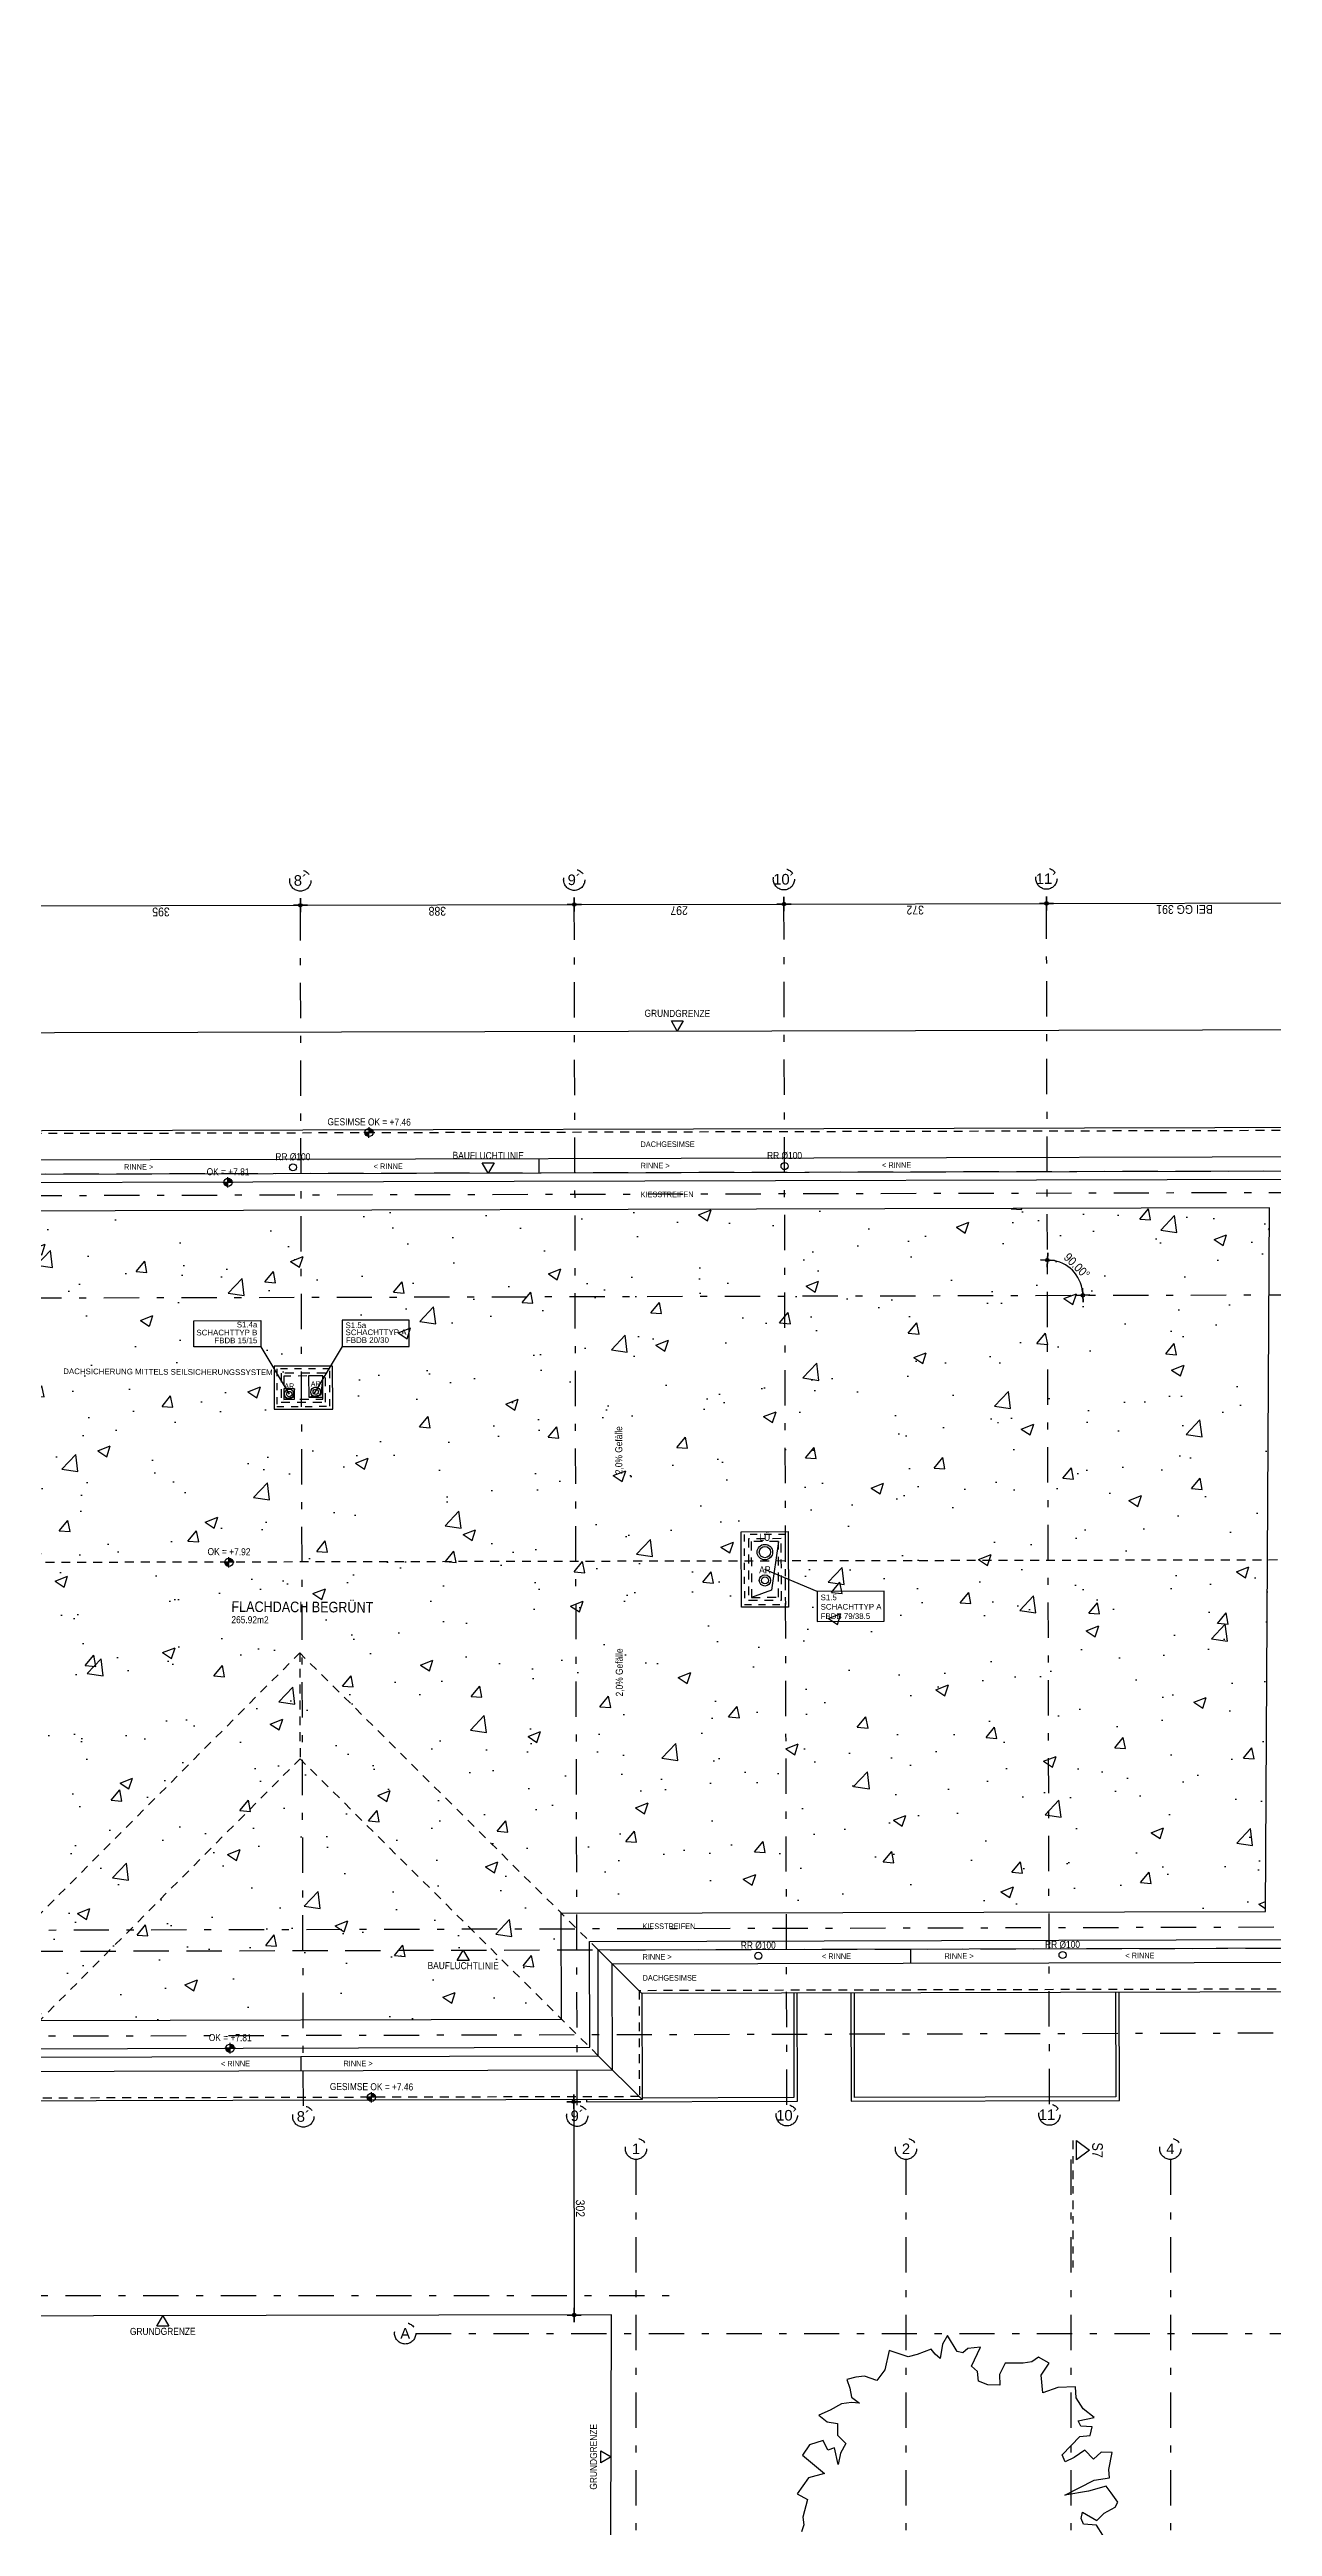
# Model space of a CAD drawing. Header units: millimetres. Extents: x 2447 to 2512, y 1346 to 1458.
# Drawn here: x 2471.73 to 2489.05, y 1399.77 to 1434.84 of the extents above; entities that cross this region are included whole.
import ezdxf
from ezdxf.enums import TextEntityAlignment as Align

# ---------------------------------------------------------------- set-up
doc = ezdxf.new("R2010")
doc.units = ezdxf.units.MM
for name, pattern in [('DASHDOT', [1, 0.5, -0.25, 0, -0.25]), ('HIDDEN2', [0.1875, 0.125, -0.0625]), ('STRICHLINIE', [0.75, 0.5, -0.25]), ('STRICHPUNKT', [1, 0.5, -0.25, 0, -0.25]), ('STRICHPUNKTX2', [2, 1, -0.5, 0, -0.5])]:
    doc.linetypes.add(name, pattern=pattern)
for name, color, linetype in [('01-ANS-G00-L03-M0', 8, 'Continuous'), ('01-BFL-G00-L03-M0', 10, 'Continuous'), ('01-HID-G00-L03-ENTWÄSSERUNG', 8, 'HIDDEN2'), ('01-SCH-G00-L03-M0', 8, 'STRICHPUNKTX2'), ('01-SYM-G00-L03-M0', 8, 'Continuous'), ('01-TXT---------M0', 1, 'Continuous'), ('01-TXT---------PP', 1, 'Continuous'), ('01-TXT-G00-L03-M0', 1, 'Continuous'), ('02-ANS-G00-L03-M0', 8, 'Continuous'), ('02-AXO-G00-L03-M0', 8, 'STRICHPUNKT'), ('02-DIM-G00-L03-ACHSEN', 8, 'Continuous'), ('02-DIM-G00-L03-BEHÖRDE', 20, 'Continuous'), ('02-DIM-G00-L03-M0', 8, 'Continuous'), ('02-FIL-G00-L03-GRÜN', 72, 'Continuous'), ('02-HID-G00-L03-M0', 8, 'HIDDEN2'), ('03-SYM-G00-L03-M0', 8, 'Continuous'), ('03-TXT-G00-L03-M0', 8, 'Continuous'), ('07-TXT---------M0', 8, 'Continuous'), ('09-FIL-G00-L03-BLAU', 161, 'Continuous'), ('09-NAT-G00-L03-PFLANZEN', 9, 'Continuous'), ('09-VER-G00-L03-GRUNDSTÜCKSGRENZE', 161, 'Continuous')]:
    doc.layers.add(name, color=color, linetype=linetype)
doc.styles.add('ARIAL', font='arial.ttf', dxfattribs={"width": 0.85})
doc.styles.get("Standard").update_dxf_attribs({"font": 'arial.ttf'})
doc.dimstyles.new('pp chromy&schneider', dxfattribs={"dimscale": 0.005, "dimtxt": 25, "dimasz": 10, "dimexe": 0, "dimexo": 0, "dimgap": 5, "dimtad": 1, "dimdec": 1, "dimlfac": 100, "dimrnd": 0.1, "dimzin": 9, "dimdsep": 46, "dimtxsty": 'ARIAL', "dimblk": 'c&s kote', "dimcen": 0, "dimse1": 1, "dimse2": 1, "dimclrd": 8, "dimclrt": 8, "dimadec": 0, "dimazin": 0, "dimtfac": 0.75, "dimtdec": 1, "dimtix": 1, "dimtmove": 2, "dimatfit": 0, "dimldrblk": 'NONE', "dimfxl": 1, "dimtolj": 1, "dimlwd": -1, "dimarcsym": 0})

# ---------------------------------------------------------------- blocks, each defined once
blk = doc.blocks.new('01-HK3')
blk.add_lwpolyline([(0, 0), (0.042, 0.073), (-0.042, 0.073)], close=True)
at = {"color": 0, "style": 'ARIAL', "width": 0.85}
blk.add_attdef('HEIGHT', text='', height=0.05, dxfattribs=at).set_placement((0, 0.35), align=Align.TOP_CENTER)
blk = doc.blocks.new('c&s kote')
at = {"color": 8}
for p, q in [((0, -2), (0, 2)), ((0, 2), (0, -2)), ((-2, 0), (2, 0)), ((2, 0), (-2, 0))]:
    blk.add_line(p, q, dxfattribs=at)
blk.add_circle((0, 0), 0.5, dxfattribs=at)
blk = doc.blocks.new('*D1621')
at = {"layer": '02-DIM-G00-L03-M0', "color": 8, "transparency": 16777216}
blk.add_line((2479.154, 1405.73), (2479.159, 1402.81), dxfattribs=at)
at = {"layer": 'Defpoints', "color": 0, "transparency": 16777216}
for p in [(2479.334, 1405.78), (2479.16, 1402.76), (2479.339, 1402.76)]:
    blk.add_point(p, dxfattribs=at)
at = {"layer": '02-DIM-G00-L03-M0', "color": 8, "transparency": 16777216, "xscale": 0.05, "yscale": 0.05, "zscale": 0.05}
for p, rotation in [((2479.154, 1405.78), 90.1087060678879), ((2479.16, 1402.76), 270.1087060678879)]:
    blk.add_blockref('c&s kote', p, dxfattribs=dict(at, rotation=rotation))
at = {"layer": '02-DIM-G00-L03-M0', "color": 8, "transparency": 16777216, "insert": (2479.246, 1404.27), "char_height": 0.125, "attachment_point": 5, "rotation": 270.1087, "style": 'ARIAL'}
blk.add_mtext('\\A1;302', dxfattribs=at)
blk = doc.blocks.new('_None')
blk = doc.blocks.new('schnittführung')
at = {"color": 4, "linetype": 'DASHDOT', "ltscale": 0.25}
blk.add_line((0.237, -0.138), (0.237, 1.662), dxfattribs=at)
blk.add_line((0.237, -0.138), (0.237, 1.662), dxfattribs=at)
blk.add_line((0.237, -0.138), (0.237, 1.662), dxfattribs=at)
at = {"color": 4}
blk.add_lwpolyline([(0.187, 0.138), (0.187, -0.138), (0, 0)], close=True, dxfattribs=at)
at = {"layer": '07-TXT---------M0', "color": 9, "style": 'ARIAL', "text_generation_flag": 6, "width": 0.85}
blk.add_attdef('SCHNITT', text='', height=0.15, rotation=270, dxfattribs=at).set_placement((-0.037, 0), align=Align.CENTER)
blk = doc.blocks.new('01-HK1')
for p, q in [((-0.001, -0.074), (-0.001, 0.074)), ((0.074, 0), (-0.075, 0))]:
    blk.add_line(p, q)
blk.add_circle((-0.001, 0), 0.0586)
for points in [[(-0.001, 0.059), (0.041, 0.041), (-0.001, 0)], [(-0.001, 0), (0.058, 0), (0.041, 0.041)], [(-0.059, 0), (-0.042, -0.041), (-0.001, 0)], [(-0.042, -0.041), (-0.001, -0.059), (-0.001, 0)]]:
    blk.add_solid(points)
at = {"layer": '01-TXT---------M0', "color": 8, "style": 'ARIAL', "width": 0.85}
blk.add_attdef('HEIGHT', text='', height=0.1, dxfattribs=at).set_placement((0, 0.2), align=Align.TOP_CENTER)
blk = doc.blocks.new('*D2764')
at = {"layer": '02-DIM-G00-L03-ACHSEN', "color": 8, "transparency": 16777216}
blk.add_arc((2508.206, 1402.499), 0.378, 7.5792, 82.4208, dxfattribs=at)
at = {"layer": 'Defpoints', "color": 0, "transparency": 16777216}
for p in [(2508.206, 1404.963), (2476.916, 1402.499), (2508.533, 1402.689), (2510.606, 1402.499), (2508.206, 1370.036)]:
    blk.add_point(p, dxfattribs=at)
at = {"layer": '02-DIM-G00-L03-ACHSEN', "color": 8, "transparency": 16777216, "xscale": 0.05, "yscale": 0.05, "zscale": 0.05}
for p, rotation in [((2508.206, 1402.878), 176.21037990322), ((2508.584, 1402.499), 273.7896200981125)]:
    blk.add_blockref('c&s kote', p, dxfattribs=dict(at, rotation=rotation))
at = {"layer": '02-DIM-G00-L03-ACHSEN', "color": 8, "transparency": 16777216, "insert": (2508.536, 1402.83), "char_height": 0.125, "attachment_point": 5, "rotation": 315, "style": 'ARIAL'}
blk.add_mtext('\\A1;90.00°', dxfattribs=at)
blk = doc.blocks.new('*D2777')
at = {"layer": '02-DIM-G00-L03-ACHSEN', "color": 8, "transparency": 16777216}
blk.add_arc((2480.036, 1373.106), 0.947, 182.3395, 266.973, dxfattribs=at)
at = {"layer": 'Defpoints', "color": 0, "transparency": 16777216}
for p in [(2480.036, 1404.963), (2476.993, 1373.143), (2479.212, 1372.639), (2510.606, 1372.739), (2480.036, 1370.036)]:
    blk.add_point(p, dxfattribs=at)
at = {"layer": '02-DIM-G00-L03-ACHSEN', "color": 8, "transparency": 16777216, "xscale": 0.05, "yscale": 0.05, "zscale": 0.05}
for p, rotation in [((2479.089, 1373.117), 90.8259823196396), ((2480.036, 1372.16), 358.4865013263508)]:
    blk.add_blockref('c&s kote', p, dxfattribs=dict(at, rotation=rotation))
at = {"layer": '02-DIM-G00-L03-ACHSEN', "color": 8, "transparency": 16777216, "insert": (2479.426, 1372.503), "char_height": 0.125, "attachment_point": 5, "rotation": 314.6562, "style": 'ARIAL'}
blk.add_mtext('\\A1;90.69°', dxfattribs=at)
blk = doc.blocks.new('*D2778')
at = {"layer": '02-DIM-G00-L03-ACHSEN', "color": 8, "transparency": 16777216}
blk.add_arc((2508.206, 1372.768), 0.916, 273.127, 356.1855, dxfattribs=at)
at = {"layer": 'Defpoints', "color": 0, "transparency": 16777216}
for p in [(2508.206, 1404.963), (2476.993, 1373.143), (2510.606, 1372.739), (2508.661, 1371.973), (2508.206, 1370.036)]:
    blk.add_point(p, dxfattribs=at)
at = {"layer": '02-DIM-G00-L03-ACHSEN', "color": 8, "transparency": 16777216, "xscale": 0.05, "yscale": 0.05, "zscale": 0.05}
for p, rotation in [((2509.122, 1372.757), 87.7490027240942), ((2508.206, 1371.852), 181.5634809221829)]:
    blk.add_blockref('c&s kote', p, dxfattribs=dict(at, rotation=rotation))
at = {"layer": '02-DIM-G00-L03-ACHSEN', "color": 8, "transparency": 16777216, "insert": (2508.912, 1372.053), "char_height": 0.125, "attachment_point": 5, "rotation": 224.6562, "style": 'ARIAL'}
blk.add_mtext('\\A1;89.31°', dxfattribs=at)
blk = doc.blocks.new('*D2795')
at = {"layer": '02-DIM-G00-L03-ACHSEN', "color": 8, "transparency": 16777216}
blk.add_line((2471.382, 1422.71), (2475.232, 1422.72), dxfattribs=at)
at = {"layer": 'Defpoints', "color": 0, "transparency": 16777216}
for p in [(2471.331, 1422.91), (2475.281, 1422.92), (2475.282, 1422.72)]:
    blk.add_point(p, dxfattribs=at)
at = {"layer": '02-DIM-G00-L03-ACHSEN', "color": 8, "transparency": 16777216, "xscale": 0.05, "yscale": 0.05, "zscale": 0.05}
for p, rotation in [((2471.332, 1422.71), 180.1423037025548), ((2475.282, 1422.72), 0.1423037025548746)]:
    blk.add_blockref('c&s kote', p, dxfattribs=dict(at, rotation=rotation))
at = {"layer": '02-DIM-G00-L03-ACHSEN', "color": 8, "transparency": 16777216, "insert": (2473.307, 1422.626), "char_height": 0.125, "attachment_point": 5, "rotation": 180.1423, "style": 'ARIAL'}
blk.add_mtext('\\A1;395', dxfattribs=at)
blk = doc.blocks.new('*D2796')
at = {"layer": '02-DIM-G00-L03-ACHSEN', "color": 8, "transparency": 16777216}
blk.add_line((2475.332, 1422.72), (2479.112, 1422.73), dxfattribs=at)
at = {"layer": 'Defpoints', "color": 0, "transparency": 16777216}
for p in [(2475.281, 1422.92), (2479.161, 1422.93), (2479.162, 1422.73)]:
    blk.add_point(p, dxfattribs=at)
at = {"layer": '02-DIM-G00-L03-ACHSEN', "color": 8, "transparency": 16777216, "xscale": 0.05, "yscale": 0.05, "zscale": 0.05}
for p, rotation in [((2475.282, 1422.72), 180.1423037025548), ((2479.162, 1422.73), 0.1423037025548746)]:
    blk.add_blockref('c&s kote', p, dxfattribs=dict(at, rotation=rotation))
at = {"layer": '02-DIM-G00-L03-ACHSEN', "color": 8, "transparency": 16777216, "insert": (2477.222, 1422.636), "char_height": 0.125, "attachment_point": 5, "rotation": 180.1423, "style": 'ARIAL'}
blk.add_mtext('\\A1;388', dxfattribs=at)
blk = doc.blocks.new('*D2797')
at = {"layer": '02-DIM-G00-L03-ACHSEN', "color": 8, "transparency": 16777216}
blk.add_line((2479.212, 1422.73), (2482.082, 1422.737), dxfattribs=at)
at = {"layer": 'Defpoints', "color": 0, "transparency": 16777216}
for p in [(2479.161, 1422.93), (2482.131, 1422.937), (2482.132, 1422.737)]:
    blk.add_point(p, dxfattribs=at)
at = {"layer": '02-DIM-G00-L03-ACHSEN', "color": 8, "transparency": 16777216, "xscale": 0.05, "yscale": 0.05, "zscale": 0.05}
for p, rotation in [((2479.162, 1422.73), 180.1423037025548), ((2482.132, 1422.737), 0.1423037025548746)]:
    blk.add_blockref('c&s kote', p, dxfattribs=dict(at, rotation=rotation))
at = {"layer": '02-DIM-G00-L03-ACHSEN', "color": 8, "transparency": 16777216, "insert": (2480.647, 1422.645), "char_height": 0.125, "attachment_point": 5, "rotation": 180.1423, "style": 'ARIAL'}
blk.add_mtext('\\A1;297', dxfattribs=at)
blk = doc.blocks.new('*D2798')
at = {"layer": '02-DIM-G00-L03-ACHSEN', "color": 8, "transparency": 16777216}
blk.add_line((2482.182, 1422.737), (2485.802, 1422.746), dxfattribs=at)
at = {"layer": 'Defpoints', "color": 0, "transparency": 16777216}
for p in [(2482.131, 1422.937), (2485.851, 1422.946), (2485.852, 1422.746)]:
    blk.add_point(p, dxfattribs=at)
at = {"layer": '02-DIM-G00-L03-ACHSEN', "color": 8, "transparency": 16777216, "xscale": 0.05, "yscale": 0.05, "zscale": 0.05}
for p, rotation in [((2482.132, 1422.737), 180.1423037025548), ((2485.852, 1422.746), 0.1423037025548746)]:
    blk.add_blockref('c&s kote', p, dxfattribs=dict(at, rotation=rotation))
at = {"layer": '02-DIM-G00-L03-ACHSEN', "color": 8, "transparency": 16777216, "insert": (2483.992, 1422.653), "char_height": 0.125, "attachment_point": 5, "rotation": 180.1423, "style": 'ARIAL'}
blk.add_mtext('\\A1;372', dxfattribs=at)
blk = doc.blocks.new('*D2800')
at = {"layer": '02-DIM-G00-L03-ACHSEN', "color": 8, "transparency": 16777216}
blk.add_line((2485.902, 1422.746), (2489.712, 1422.756), dxfattribs=at)
at = {"layer": 'Defpoints', "color": 0, "transparency": 16777216}
for p in [(2485.851, 1422.946), (2489.762, 1422.756), (2489.767, 1420.961)]:
    blk.add_point(p, dxfattribs=at)
at = {"layer": '02-DIM-G00-L03-ACHSEN', "color": 8, "transparency": 16777216, "xscale": 0.05, "yscale": 0.05, "zscale": 0.05}
for p, rotation in [((2485.852, 1422.746), 180.1423037025548), ((2489.762, 1422.756), 0.1423037025548746)]:
    blk.add_blockref('c&s kote', p, dxfattribs=dict(at, rotation=rotation))
at = {"layer": '02-DIM-G00-L03-ACHSEN', "color": 8, "transparency": 16777216, "insert": (2487.807, 1422.662), "char_height": 0.125, "attachment_point": 5, "rotation": 180.1423, "style": 'ARIAL'}
blk.add_mtext('\\A1;BEI GG 391', dxfattribs=at)
blk = doc.blocks.new('*D2802')
at = {"layer": '02-DIM-G00-L03-ACHSEN', "color": 8, "transparency": 16777216}
blk.add_arc((2489.753, 1418.656), 0.842, 3.5436, 86.2542, dxfattribs=at)
at = {"layer": 'Defpoints', "color": 0, "transparency": 16777216}
for p in [(2489.779, 1422.956), (2490.482, 1419.077), (2467.003, 1418.6), (2492.321, 1418.662), (2489.675, 1405.756)]:
    blk.add_point(p, dxfattribs=at)
at = {"layer": '02-DIM-G00-L03-ACHSEN', "color": 8, "transparency": 16777216, "xscale": 0.05, "yscale": 0.05, "zscale": 0.05}
for p, rotation in [((2489.758, 1419.498), 177.9548334428418), ((2490.595, 1418.658), 271.8429358784096)]:
    blk.add_blockref('c&s kote', p, dxfattribs=dict(at, rotation=rotation))
at = {"layer": '02-DIM-G00-L03-ACHSEN', "color": 8, "transparency": 16777216, "insert": (2490.412, 1419.313), "char_height": 0.125, "attachment_point": 5, "rotation": 314.8989, "style": 'ARIAL'}
blk.add_mtext('\\A1;89.51°', dxfattribs=at)
blk = doc.blocks.new('*D2803')
at = {"layer": '02-DIM-G00-L03-ACHSEN', "color": 8, "transparency": 16777216}
blk.add_arc((2485.865, 1417.196), 0.501, 5.8632, 84.4214, dxfattribs=at)
at = {"layer": 'Defpoints', "color": 0, "transparency": 16777216}
for p in [(2485.851, 1422.946), (2466.996, 1417.149), (2486.299, 1417.448), (2492.325, 1417.212), (2485.894, 1405.746)]:
    blk.add_point(p, dxfattribs=at)
at = {"layer": '02-DIM-G00-L03-ACHSEN', "color": 8, "transparency": 16777216, "xscale": 0.05, "yscale": 0.05, "zscale": 0.05}
for p, rotation in [((2485.864, 1417.697), 177.2818413735068), ((2486.366, 1417.198), 273.0027660312948)]:
    blk.add_blockref('c&s kote', p, dxfattribs=dict(at, rotation=rotation))
at = {"layer": '02-DIM-G00-L03-ACHSEN', "color": 8, "transparency": 16777216, "insert": (2486.281, 1417.614), "char_height": 0.125, "attachment_point": 5, "rotation": 315.1423, "style": 'ARIAL'}
blk.add_mtext('\\A1;90.00°', dxfattribs=at)
blk = doc.blocks.new('03-rar')
blk.add_circle((0, 0), 0.05)
at = {"layer": '01-TXT---------M0', "color": 8, "style": 'ARIAL', "width": 0.85}
blk.add_attdef('RR', text='', height=0.1, dxfattribs=at).set_placement((0, 0.1), align=Align.CENTER)
blk = doc.blocks.new('01-SQM')
at = {"layer": '01-TXT---------M0', "color": 1, "style": 'ARIAL', "width": 0.85}
blk.add_attdef('ROOM', (0, 0), '', height=0.15, dxfattribs=at)
blk.add_attdef('AREA', text='', height=0.1, dxfattribs=at).set_placement((0, -0.06), align=Align.TOP_LEFT)
at = {"layer": '01-TXT---------PP', "color": 1, "style": 'ARIAL', "width": 0.85}
blk.add_attdef('NR', text='', height=0.15, dxfattribs=at).set_placement((-0.117, 0), align=Align.RIGHT)
blk.add_attdef('FLOOR', text='', height=0.1, dxfattribs=at).set_placement((0, -0.26), align=Align.TOP_LEFT)

msp = doc.modelspace()

# ---------------------------------------------------------------- hatches: boundary and pattern name
at = {"layer": '02-FIL-G00-L03-GRÜN'}
h = msp.add_hatch(dxfattribs=at)
h.set_pattern_fill('AR-CONC,_O', color=256, scale=0.01, angle=107.33899)
h.set_pattern_definition([(50.435, (2477.334, 1413.4252), (1.823, -0.14556), [0.1905, -2.0955]), (355.435, (2477.334, 1413.4252), (-0.36692, 1.90784), [0.1524, -1.6764]), (100.886, (2477.4859, 1413.413), (1.4561, 1.76227), [0.1619, -1.7809]), (46.619, (2477.3301, 1413.9331), (2.7139, -0.39984), [0.28575, -3.14325]), (97.07, (2477.5563, 1413.8998), (2.3552, 2.4922), [0.24285, -2.67135]), (351.619, (2477.33, 1413.9331), (2.3552, 2.4922), [0.2286, -2.5146]), (21.435, (2477.585, 1413.808), (1.52386, -1.01112), [0.1905, -2.0955]), (326.435, (2477.585, 1413.808), (0.60403, 1.84652), [0.1524, -1.6764]), (71.886, (2477.712, 1413.7238), (2.12789, 0.8354), [0.1619, -1.7809]), (37.935, (2477.334, 1413.42516), (0.02447, 0.84576), [0, -1.65608, 0, -1.7018, 0, -1.68275]), (7.935, (2477.334, 1413.4252), (0.660576, 1.00685), [0, -0.97028, 0, -1.61798, 0, -0.64135]), (327.935, (2476.76757, 1413.42086), (1.3563, -0.046997), [0, -0.635, 0, -1.9812, 0, -2.6289]), (317.935, (2476.5136, 1413.4189), (1.47932, 0.2655), [0, -0.8255, 0, -1.31572, 0, -1.8669])])
h.paths.add_polyline_path([(2489.0113, 1418.4341), (2467.202, 1418.3783), (2467.1935, 1416.7241), (2467.1667, 1411.4741), (2467.1531, 1408.4181), (2471.587, 1408.4309), (2471.5908, 1406.9309), (2478.9808, 1406.9492), (2478.9771, 1408.4492), (2488.9514, 1408.4739)])
h.paths.add_polyline_path([(2474.8844, 1415.435), (2474.8844, 1416.0143), (2475.7137, 1416.0143), (2475.7137, 1415.435)], flags=16)
h.paths.add_polyline_path([(2469.075, 1413.2996), (2468.393, 1413.2979), (2468.3903, 1414.3679), (2469.0724, 1414.3696)], flags=16)
h.paths.add_polyline_path([(2475.024, 1415.5747), (2475.024, 1415.8747), (2475.574, 1415.8747), (2475.574, 1415.5747)], flags=0)
h.paths.add_polyline_path([(2468.9347, 1413.4393), (2468.5326, 1413.4383), (2468.5307, 1414.2283), (2468.9327, 1414.2293)], flags=0)
h.paths.add_polyline_path([(2481.5266, 1413.8506), (2482.1937, 1413.8522), (2482.1963, 1412.7822), (2481.5293, 1412.7806)], flags=16)
h.paths.add_polyline_path([(2481.667, 1413.7109), (2482.054, 1413.7119), (2482.056, 1412.9219), (2481.669, 1412.9209)], flags=0)

# ---------------------------------------------------------------- linework, layer by layer
at = {"layer": '01-ANS-G00-L03-M0'}
for points in [[(2475.0486, 1415.8745), (2475.049, 1415.7245), (2475.199, 1415.7249), (2475.1986, 1415.8749)], [(2475.3982, 1416.0554), (2475.3989, 1415.7554), (2475.5989, 1415.7559), (2475.5982, 1416.0559)]]:
    msp.add_lwpolyline(points, close=True, dxfattribs=at)
at = {"layer": '01-ANS-G00-L03-M0', "linetype": 'HIDDEN2'}
msp.add_lwpolyline([(2481.671, 1412.9209), (2482.056, 1412.9219), (2482.054, 1413.7119), (2481.669, 1413.7109), (2481.671, 1412.9209)], dxfattribs=at)
at = {"layer": '01-BFL-G00-L03-M0', "linetype": 'STRICHLINIE'}
msp.add_lwpolyline([(2495.0443, 1434.579), (2494.9471, 1421.1628), (2494.9269, 1418.9689), (2467.724, 1418.9013), (2467.7343, 1420.901), (2467.7524, 1434.8356)], dxfattribs=at)
msp.add_lwpolyline([(2494.7557, 1393.3095), (2464.6161, 1393.3095), (2464.6417, 1402.6625), (2464.6683, 1407.8937), (2494.81, 1407.9685), (2494.7557, 1402.7427), (2494.7557, 1393.3095)], close=True, dxfattribs=at)
at = {"layer": '01-HID-G00-L03-ENTWÄSSERUNG'}
for points in [[(2464.6966, 1413.4052), (2489.9914, 1413.4565)], [(2471.0684, 1407.9096), (2475.2729, 1412.135)], [(2479.4984, 1407.9305), (2475.2729, 1412.135)], [(2475.2729, 1412.135), (2475.2767, 1410.635)], [(2471.0721, 1406.4096), (2475.2767, 1410.635)], [(2479.5021, 1406.4305), (2475.2767, 1410.635)]]:
    msp.add_lwpolyline(points, dxfattribs=at)
at = {"layer": '01-SYM-G00-L03-M0'}
for points in [[(2479.9683, 1414.7183, 0, 0, 0), (2479.9668, 1415.2914, 0.025, 0, 0), (2479.9665, 1415.4289, 0, 0, 0)], [(2479.9747, 1412.1451, 0, 0, 0), (2479.9761, 1411.572, 0.025, 0, 0), (2479.9764, 1411.4345, 0, 0, 0)]]:
    msp.add_lwpolyline(points, format="xyseb", dxfattribs=at)
at = {"layer": '02-ANS-G00-L03-M0'}
for points in [[(2464.6684, 1407.8937), (2471.0684, 1407.9096), (2471.0721, 1406.4096), (2479.5021, 1406.4305), (2479.4984, 1407.9305), (2490.0065, 1407.9566), (2490.0777, 1418.9568), (2467.3046, 1418.9003), (2467.3149, 1420.9022), (2464.7347, 1420.8824)], [(2467.3145, 1420.9422), (2467.9351, 1420.9475), (2467.9278, 1419.5218), (2490.0817, 1419.5768)], [(2490.0789, 1419.1568), (2467.5057, 1419.1008), (2467.5149, 1420.9037)], [(2478.6581, 1419.1284), (2478.6586, 1418.9285)], [(2489.3783, 1412.94), (2489.4138, 1418.8351), (2467.2019, 1418.7783)], [(2467.1502, 1408.4181), (2471.587, 1408.4309), (2471.5908, 1406.9309), (2478.9808, 1406.9492), (2478.9771, 1408.4492), (2488.9514, 1408.4739), (2489.0113, 1418.4341), (2467.2029, 1418.3783)], [(2467.1513, 1408.0181), (2471.188, 1408.0298), (2471.1918, 1406.5299), (2479.3818, 1406.5502), (2479.3781, 1408.0502), (2489.3491, 1408.0749), (2489.3719, 1411.87)], [(2464.6689, 1407.6937), (2470.8689, 1407.7091), (2470.8726, 1406.2091), (2479.7026, 1406.231), (2479.6989, 1407.731), (2490.0052, 1407.7566)], [(2480.1199, 1407.3121), (2479.4984, 1407.9305)], [(2483.9234, 1407.9415), (2483.9239, 1407.7415)], [(2490.0024, 1407.3366), (2480.1199, 1407.3121), (2480.1237, 1405.8121), (2470.4537, 1405.788), (2470.45, 1407.288), (2464.67, 1407.2737)], [(2479.3337, 1405.8101), (2479.3337, 1405.7801), (2482.3237, 1405.7875), (2482.3199, 1407.3175)], [(2482.2699, 1407.3174), (2482.2736, 1405.8374), (2480.1236, 1405.8321)], [(2483.0799, 1407.3194), (2483.0837, 1405.7894), (2486.8837, 1405.7989), (2486.8799, 1407.3288)], [(2486.8299, 1407.3287), (2486.8336, 1405.8487), (2483.1336, 1405.8395), (2483.1299, 1407.3195)], [(2475.2871, 1406.4201), (2475.2876, 1406.2201)], [(2479.5021, 1406.4305), (2480.1237, 1405.8121)]]:
    msp.add_lwpolyline(points, dxfattribs=at)
for points in [[(2475.7378, 1416.1962), (2474.9078, 1416.1941), (2474.9094, 1415.5841), (2475.7394, 1415.5862)], [(2481.5266, 1413.8506), (2482.1937, 1413.8522), (2482.1963, 1412.7822), (2481.5293, 1412.7806)]]:
    msp.add_lwpolyline(points, close=True, dxfattribs=at)
at = {"layer": '02-AXO-G00-L03-M0'}
for points in [[(2475.3239, 1405.7201), (2475.2811, 1422.9201)], [(2479.2039, 1405.7298), (2479.1611, 1422.9297)], [(2482.1738, 1405.7372), (2482.1311, 1422.9371)], [(2485.8938, 1405.7464), (2485.8511, 1422.9463)], [(2467.0031, 1418.5995), (2492.321, 1418.6624), (2492.321, 1418.6624)], [(2466.9957, 1417.1495), (2492.3246, 1417.2124), (2492.3246, 1417.2124)], [(2464.37, 1408.1929), (2492.3468, 1408.2624), (2492.3468, 1408.2624)], [(2464.3623, 1406.6929), (2492.3506, 1406.7624), (2492.3506, 1406.7624)], [(2480.0357, 1404.9632), (2480.0357, 1370.0357)], [(2483.8607, 1404.9632), (2483.8607, 1370.0357)], [(2486.1957, 1404.9632), (2486.1957, 1370.0357)], [(2487.6057, 1404.9632), (2487.6057, 1370.0357)], [(2487.6057, 1404.9632), (2487.6057, 1370.0357)], [(2447.7549, 1403.0295), (2480.6938, 1403.0378)], [(2476.9164, 1402.4995), (2510.6057, 1402.4995)]]:
    msp.add_lwpolyline(points, dxfattribs=at)
for centre in [(2475.2808, 1423.0701), (2479.1608, 1423.0797), (2482.1308, 1423.0871), (2485.8507, 1423.0963), (2475.3231, 1405.5701), (2479.2031, 1405.5798), (2482.1731, 1405.5872), (2485.8931, 1405.5964), (2480.0357, 1405.1132), (2483.8607, 1405.1132), (2487.6057, 1405.1132), (2476.7664, 1402.4995)]:
    msp.add_circle(centre, 0.15, dxfattribs=at)
at = {"layer": '02-HID-G00-L03-M0'}
msp.add_lwpolyline([(2467.3149, 1420.9022), (2467.8949, 1420.9071), (2467.8876, 1419.4817), (2490.0814, 1419.5368), (2490.0027, 1407.3766), (2480.0798, 1407.352), (2480.0836, 1405.852), (2470.4936, 1405.8281), (2470.4899, 1407.3281), (2464.6699, 1407.3137)], dxfattribs=at)
at = {"layer": '02-HID-G00-L03-M0', "ltscale": 0.5}
for points in [[(2475.6979, 1416.1561), (2474.9479, 1416.1542), (2474.9493, 1415.6242), (2475.6993, 1415.6261)], [(2481.5712, 1412.8207), (2482.1562, 1412.8221), (2482.1538, 1413.8121), (2481.5688, 1413.8107)]]:
    msp.add_lwpolyline(points, close=True, dxfattribs=at)
at = {"layer": '02-HID-G00-L03-M0'}
for points in [[(2475.6381, 1416.096), (2475.0081, 1416.0944), (2475.0091, 1415.6844), (2475.6391, 1415.686)], [(2475.5982, 1416.0559), (2475.0482, 1416.0545), (2475.049, 1415.7245), (2475.599, 1415.7259)], [(2481.6311, 1412.8808), (2482.0961, 1412.882), (2482.0939, 1413.752), (2481.6289, 1413.7508)]]:
    msp.add_lwpolyline(points, close=True, dxfattribs=at)
at = {"layer": '03-SYM-G00-L03-M0'}
for centre, radius in [((2475.124, 1415.7995), 0.0675), ((2475.4985, 1415.828), 0.0675), ((2481.8619, 1413.5614), 0.11), ((2481.8629, 1413.1614), 0.08)]:
    msp.add_circle(centre, radius, dxfattribs=at)
at = {"layer": '03-TXT-G00-L03-M0'}
for points in [[(2474.7222, 1416.4687), (2473.7722, 1416.4663), (2473.7713, 1416.8364), (2474.7212, 1416.8387), (2474.7222, 1416.4687), (2475.1238, 1415.7997)], [(2475.8722, 1416.4715), (2476.8222, 1416.4739), (2476.8212, 1416.847), (2475.8712, 1416.8446), (2475.8722, 1416.4715), (2475.4738, 1415.8005)], [(2475.1986, 1415.8749), (2475.1689, 1415.7548), (2475.049, 1415.7245)], [(2475.5982, 1416.0559), (2475.5689, 1415.7858), (2475.3989, 1415.7554)], [(2482.054, 1413.7119), (2481.9558, 1413.0216), (2481.671, 1412.9209)], [(2482.6013, 1413.0046), (2482.6024, 1412.5807), (2483.5524, 1412.5831), (2483.5513, 1413.0069), (2482.6013, 1413.0046), (2481.8625, 1413.3139)]]:
    msp.add_lwpolyline(points, dxfattribs=at)
at = {"layer": '09-NAT-G00-L03-PFLANZEN'}
msp.add_lwpolyline([(2486.6503, 1399.6419), (2486.5606, 1399.7857), (2486.3748, 1399.8009), (2486.342, 1399.8797), (2486.3595, 1399.9685), (2486.5638, 1399.85), (2486.669, 1399.9551), (2486.8258, 1400.0373), (2486.8625, 1400.1085), (2486.768, 1400.2417), (2486.6951, 1400.3386), (2486.4471, 1400.2681), (2486.1121, 1400.2105), (2486.5252, 1400.4203), (2486.7424, 1400.4549), (2486.7329, 1400.571), (2486.7809, 1400.8131), (2486.6266, 1400.8175), (2486.5147, 1400.7204), (2486.393, 1400.8483), (2486.2439, 1400.7438), (2486.118, 1400.6806), (2486.0709, 1400.7807), (2486.3246, 1401.0407), (2486.4699, 1401.0546), (2486.4965, 1401.1751), (2486.3378, 1401.1852), (2486.3004, 1401.2621), (2486.5263, 1401.3104), (2486.3712, 1401.4319), (2486.2715, 1401.588), (2486.2626, 1401.743), (2486.0124, 1401.736), (2485.8002, 1401.6595), (2485.774, 1401.9105), (2485.8906, 1402.0783), (2485.7392, 1402.1641), (2485.6441, 1402.0955), (2485.5215, 1402.0783), (2485.2664, 1402.0768), (2485.1859, 1401.9159), (2485.1888, 1401.7649), (2485.0181, 1401.77), (2484.8868, 1401.8242), (2484.8734, 1401.96), (2484.7889, 1402.0337), (2484.9166, 1402.3034), (2484.7375, 1402.287), (2484.667, 1402.2223), (2484.5874, 1402.2436), (2484.4488, 1402.4703), (2484.3762, 1402.3462), (2484.3463, 1402.1434), (2484.2764, 1402.2068), (2484.2173, 1402.278), (2484.0196, 1402.1995), (2483.892, 1402.1681), (2483.6227, 1402.2577), (2483.5616, 1401.9843), (2483.45, 1401.8333), (2483.2753, 1401.8941), (2483.1505, 1401.8803), (2483.0224, 1401.8455), (2483.0631, 1401.7243), (2483.0903, 1401.5992), (2483.2012, 1401.5098), (2483.0873, 1401.5223), (2482.9455, 1401.5003), (2482.7844, 1401.4132), (2482.6255, 1401.3408), (2482.744, 1401.2491), (2482.8908, 1401.2231), (2482.8928, 1401.0607), (2483.0076, 1400.9405), (2482.9336, 1400.8059), (2482.8976, 1400.644), (2482.8474, 1400.8813), (2482.7557, 1400.8474), (2482.6881, 1400.9821), (2482.4916, 1400.9236), (2482.3934, 1400.7759), (2482.7084, 1400.514), (2482.478, 1400.4531), (2482.3201, 1400.228), (2482.4661, 1400.146), (2482.3982, 1399.896), (2482.4116, 1399.7903), (2482.3783, 1399.6908)], dxfattribs=at)
at = {"layer": '09-VER-G00-L03-GRUNDSTÜCKSGRENZE'}
msp.add_lwpolyline([(2507.2557, 1372.4862), (2496.0926, 1372.6135), (2479.5974, 1372.8169), (2479.6899, 1402.7609), (2452.7718, 1402.7098), (2452.6418, 1402.7105), (2452.7243, 1418.8782), (2452.7341, 1420.7905), (2467.7279, 1420.9067), (2490.0906, 1420.9623), (2489.9729, 1402.7798), (2490.1072, 1402.7807), (2507.2557, 1402.8132)], close=True, dxfattribs=at)

# ---------------------------------------------------------------- block references
at = {"layer": '01-SCH-G00-L03-M0', "rotation": 180.0000000013512}
msp.add_blockref('schnittführung', (2486.4617, 1405.0943), dxfattribs=at).add_auto_attribs({'SCHNITT': 'S7'})
at = {"layer": '01-SYM-G00-L03-M0', "rotation": 359.7075493058491}
for p, values in [((2476.2546, 1419.5025), {'HEIGHT': 'GESIMSE OK = +7.46'}), ((2474.2564, 1418.7963), {'HEIGHT': 'OK = +7.81'}), ((2474.2697, 1413.4175), {'HEIGHT': 'OK = +7.92'}), ((2474.2868, 1406.5376), {'HEIGHT': 'OK = +7.81'}), ((2476.2886, 1405.8425), {'HEIGHT': 'GESIMSE OK = +7.46'})]:
    msp.add_blockref('01-HK1', p, dxfattribs=at).add_auto_attribs(values)
at = {"layer": '01-TXT-G00-L03-M0', "rotation": 359.7075493179513}
msp.add_blockref('01-SQM', (2474.3047, 1412.7153), dxfattribs=at).add_auto_attribs({'ROOM': 'FLACHDACH BEGRÜNT', 'AREA': '265.92m2'})
at = {"layer": '02-DIM-G00-L03-BEHÖRDE'}
ref = msp.add_blockref('01-HK3', (2477.9411, 1418.9267), dxfattribs=dict(at, xscale=-2.000000000016161, yscale=2.000000000025193, zscale=2, rotation=359.7075493050327))
ref.add_attrib('HEIGHT', 'BAUFLUCHTLINIE', dxfattribs={"layer": '0', "color": 0, "extrusion": (0, 0, -1), "height": 0.1, "rotation": 0.29245, "style": 'ARIAL', "text_generation_flag": 2, "width": 0.85}).set_placement((-2477.9426, 1419.2267), align=Align.TOP_CENTER)
ref = msp.add_blockref('01-HK3', (2477.5892, 1407.9258), dxfattribs=dict(at, xscale=-2.000000000016161, yscale=2.000000000025193, zscale=2, rotation=179.7075493073574))
ref.add_attrib('HEIGHT', 'BAUFLUCHTLINIE', dxfattribs={"layer": '0', "color": 0, "extrusion": (0, 0, -1), "height": 0.1, "rotation": 180.29245, "style": 'ARIAL', "text_generation_flag": 4, "width": 0.85}).set_placement((-2477.5877, 1407.6258), align=Align.BOTTOM_CENTER)
at = {"layer": '03-SYM-G00-L03-M0'}
for p, rotation, values in [((2475.1759, 1419.0098), 0.142303727633217, {'RR': 'RR %%c100'}), ((2482.1408, 1419.0271), 0.142303727633217, {'RR': 'RR %%c100'}), ((2481.8629, 1413.1614), 0.1423037280323874, {'RR': 'AR'}), ((2481.7686, 1407.8462), 0.142303727633217, {'RR': 'RR %%c100'}), ((2486.0786, 1407.8569), 0.142303727633217, {'RR': 'RR %%c100'})]:
    msp.add_blockref('03-rar', p, dxfattribs=dict(at, rotation=rotation)).add_auto_attribs(values)
at = {"layer": '03-SYM-G00-L03-M0', "xscale": 0.7499999997347319, "yscale": 0.7499999997347319, "zscale": 0.7499999997347319, "rotation": 0.1423037280323886}
for p in [(2475.124, 1415.7995), (2475.4988, 1415.8306)]:
    msp.add_blockref('03-rar', p, dxfattribs=at).add_auto_attribs({'RR': 'AR'})
at = {"layer": '03-SYM-G00-L03-M0'}
ref = msp.add_blockref('03-rar', (2481.8619, 1413.5614), dxfattribs=dict(at, xscale=1.600000000298865, yscale=1.600000000298865, zscale=1.600000000298865, rotation=0.1423037284261659))
ref.add_attrib('RR', 'LÜ', dxfattribs={"layer": '01-TXT---------M0', "color": 8, "height": 0.1, "rotation": 0.1423, "style": 'ARIAL', "width": 0.85}).set_placement((2481.8615, 1413.7214), align=Align.CENTER)
at = {"layer": '09-FIL-G00-L03-BLAU'}
ref = msp.add_blockref('01-HK3', (2480.6205, 1420.9386), dxfattribs=dict(at, xscale=-2.000000000016162, yscale=2.000000000025193, zscale=2, rotation=359.7075492916324))
ref.add_attrib('HEIGHT', 'GRUNDGRENZE', dxfattribs={"layer": '0', "color": 0, "extrusion": (0, 0, -1), "height": 0.1, "rotation": 0.29245, "style": 'ARIAL', "text_generation_flag": 2, "width": 0.85}).set_placement((-2480.622, 1421.2385), align=Align.TOP_CENTER)
ref = msp.add_blockref('01-HK3', (2473.3317, 1402.7488), dxfattribs=dict(at, xscale=-2.000000000016162, yscale=2.000000000025193, zscale=2, rotation=180.1087060886635))
ref.add_attrib('HEIGHT', 'GRUNDGRENZE', dxfattribs={"layer": '0', "color": 0, "extrusion": (0, 0, -1), "height": 0.1, "rotation": 179.89129, "style": 'ARIAL', "text_generation_flag": 4, "width": 0.85}).set_placement((-2473.3322, 1402.4488), align=Align.BOTTOM_CENTER)
ref = msp.add_blockref('01-HK3', (2479.6837, 1400.7512), dxfattribs=dict(at, xscale=-2.000000000016161, yscale=2.000000000025193, zscale=2, rotation=89.82307159323298))
ref.add_attrib('HEIGHT', 'GRUNDGRENZE', dxfattribs={"layer": '0', "color": 0, "extrusion": (0, 0, -1), "height": 0.1, "rotation": 270.17693, "style": 'ARIAL', "text_generation_flag": 2, "width": 0.85}).set_placement((-2479.3837, 1400.7522), align=Align.TOP_CENTER)

# ---------------------------------------------------------------- texts
at = {"layer": '01-SYM-G00-L03-M0', "style": 'ARIAL'}
for s, insert, char_height, width, attachment_point, rotation in [('DACHGESIMSE', (2480.1002, 1419.3353), 0.08, 1.649141, 4, 0.1423), ('RINNE >', (2472.7834, 1419.0151), 0.08, 0.8332, 4, 0.1423), ('< RINNE', (2476.3201, 1419.0239), 0.08, 0.8332, 4, 0.1423), ('RINNE >', (2480.1009, 1419.0333), 0.08, 0.8332, 4, 0.1423), ('< RINNE', (2483.5225, 1419.0418), 0.08, 0.8332, 4, 0.1423), ('KIESSTREIFEN', (2480.1019, 1418.6249), 0.08, 0.8332, 4, 0.1423), ('2,0% Gefälle\\P \\P ', (2479.9676, 1415.0048), 0.1, 1.178259, 5, 90.14231), ('2,0% Gefälle\\P \\P ', (2479.9754, 1411.8586), 0.1, 1.178259, 5, 90.14231), ('KIESSTREIFEN', (2480.1277, 1408.2632), 0.08, 0.8332, 4, 0.1423), ('RINNE >', (2480.1287, 1407.8321), 0.08, 0.8332, 4, 0.1423), ('< RINNE', (2482.6701, 1407.8396), 0.08, 0.8332, 4, 0.1423), ('RINNE >', (2484.406, 1407.8427), 0.08, 0.8332, 4, 0.1423), ('< RINNE', (2486.9684, 1407.8503), 0.08, 0.8332, 4, 0.1423), ('DACHGESIMSE', (2480.1295, 1407.5321), 0.08, 1.649141, 4, 0.1423), ('< RINNE', (2474.1565, 1406.3185), 0.08, 0.8332, 4, 0.1423), ('RINNE >', (2475.8923, 1406.3216), 0.08, 0.8332, 4, 0.1423)]:
    msp.add_mtext(s, dxfattribs=dict(at, insert=insert, char_height=char_height, width=width, attachment_point=attachment_point, rotation=rotation))
at = {"layer": '01-SYM-G00-L03-M0', "insert": (2471.9222, 1416.1621), "char_height": 0.08, "width": 2.8358, "attachment_point": 1, "rotation": 359.70755}
msp.add_mtext('{\\fArial|b0|i0|c0|p34;DACHSICHERUNG MITTELS SEILSICHERUNGSSYSTEM}', dxfattribs=at)
at = {"layer": '02-AXO-G00-L03-M0', "char_height": 0.15, "attachment_point": 5}
for s, insert, width, rotation in [('{\\fArial|b0|i0|c0|p34;8´}', (2475.2808, 1423.0701), 0.2467, 0.14235), ('{\\fArial|b0|i0|c0|p34;9´}', (2479.1608, 1423.0797), 0.2467, 0.14235), ('{\\fArial|b0|i0|c0|p34;10´}', (2482.1308, 1423.0871), 0.2467, 0.14235), ('{\\fArial|b0|i0|c0|p34;11´}', (2485.8507, 1423.0963), 0.2467, 0.14235), ('{\\fArial|b0|i0|c0|p34;8´}', (2475.3231, 1405.5701), 0.2467, 0.14235), ('{\\fArial|b0|i0|c0|p34;9´}', (2479.2031, 1405.5798), 0.2467, 0.14235), ('{\\fArial|b0|i0|c0|p34;10´}', (2482.1731, 1405.5872), 0.2467, 0.14235), ('{\\fArial|b0|i0|c0|p34;11´}', (2485.8931, 1405.5964), 0.2467, 0.14235), ('{\\fArial|b0|i0|c0|p34;1}', (2480.0357, 1405.1132), 0.3033, 0), ('{\\fArial|b0|i0|c0|p34;2}', (2483.8607, 1405.1132), 0.3033, 0), ('{\\fArial|b0|i0|c0|p34;4}', (2487.6057, 1405.1132), 0.3033, 0)]:
    msp.add_mtext(s, dxfattribs=dict(at, insert=insert, width=width, rotation=rotation))
at = {"layer": '02-AXO-G00-L03-M0', "insert": (2476.7664, 1402.4995), "char_height": 0.15, "width": 0.3033, "attachment_point": 5}
msp.add_mtext('{\\fArial|b0|i0|c0|p34;A}', dxfattribs=at)
at = {"layer": '03-TXT-G00-L03-M0', "char_height": 0.08}
for s, insert, width, attachment_point, rotation in [('{\\fArial|b0|i0|c0|p34;S1.4a}', (2474.6726, 1416.7421), 0.8507, 9, 0.1423), ('{\\fArial|b0|i0|c0|p34;S1.5a}', (2475.9215, 1416.7317), 0.9007, 7, 0.1423), ('{\\fArial|b0|i0|c0|p34;SCHACHTTYP B}', (2474.6718, 1416.6303), 0.8507, 9, 0.1423), ('{\\fArial|b0|i0|c0|p34;FBDB 15/15}', (2474.672, 1416.5186), 0.8507, 9, 0.1423), ('{\\fArial|b0|i0|c0|p34;SCHACHTTYP A}', (2475.9218, 1416.632), 0.9007, 7, 0.14235), ('{\\fArial|b0|i0|c0|p34;FBDB 20/30}', (2475.9273, 1416.5217), 0.8507, 7, 0.1423), ('{\\fArial|b0|i0|c0|p34;S1.5\\PSCHACHTTYP A\\PFBDB 79/38.5}', (2482.6513, 1412.7864), 1.0507, 4, 0.1423)]:
    msp.add_mtext(s, dxfattribs=dict(at, insert=insert, width=width, attachment_point=attachment_point, rotation=rotation))

# ---------------------------------------------------------------- dimensions: what is measured, and where the dimension line sits
at = {"layer": '02-DIM-G00-L03-ACHSEN'}
for base, line1, line2, picture, middle in [((2486.2986, 1417.4479), ((2466.9957, 1417.1495), (2492.3246, 1417.2124)), ((2485.8938, 1405.7464), (2485.8511, 1422.9463)), '*D2803', (2486.2814, 1417.6144)), ((2490.4824, 1419.077), ((2467.0031, 1418.5995), (2492.321, 1418.6624)), ((2489.6751, 1405.7558), (2489.7785, 1422.9561)), '*D2802', (2490.4123, 1419.3133)), ((2508.5332, 1402.6886), ((2476.9164, 1402.4995), (2510.6057, 1402.4995)), ((2508.2057, 1404.9632), (2508.2057, 1370.0357)), '*D2764', (2508.5359, 1402.8298)), ((2479.2122, 1372.6395), ((2480.0357, 1404.9632), (2480.0357, 1370.0357)), ((2476.993, 1373.1427), (2510.6057, 1372.7393)), '*D2777', (2479.4256, 1372.5033)), ((2508.6606, 1371.9728), ((2508.2057, 1404.9632), (2508.2057, 1370.0357)), ((2476.993, 1373.1427), (2510.6057, 1372.7393)), '*D2778', (2508.9121, 1372.0531))]:
    dim = msp.add_angular_dim_2l(base=base, line1=line1, line2=line2, dimstyle='pp chromy&schneider', override={"dimzin": 8, "dimadec": 2}, dxfattribs=at)
    dim.commit()
    dim.dimension.update_dxf_attribs({"geometry": picture, "text_midpoint": middle})
for base, p1, p2, picture, middle in [((2475.2816, 1422.7201), (2471.3312, 1422.9103), (2475.2811, 1422.9201), '*D2795', (2473.3069, 1422.6263)), ((2479.1616, 1422.7297), (2475.2811, 1422.9201), (2479.1611, 1422.9297), '*D2796', (2477.2219, 1422.636)), ((2482.1316, 1422.7371), (2479.1611, 1422.9297), (2482.1311, 1422.9371), '*D2797', (2480.6468, 1422.6446)), ((2485.8516, 1422.7463), (2482.1311, 1422.9371), (2485.8511, 1422.9463), '*D2798', (2483.9918, 1422.6529))]:
    dim = msp.add_linear_dim(base=base, p1=p1, p2=p2, angle=0.1423, dimstyle='pp chromy&schneider', override={"dimzin": 8}, dxfattribs=at)
    dim.commit()
    dim.dimension.update_dxf_attribs({"geometry": picture, "text_midpoint": middle})
dim = msp.add_linear_dim(base=(2489.7621, 1422.75605), p1=(2485.85111, 1422.94634), p2=(2489.76655, 1420.96145), angle=0.1423, text='BEI GG <>', dimstyle='pp chromy&schneider', override={"dimzin": 8}, dxfattribs=at)
dim.commit()
dim.dimension.update_dxf_attribs({"geometry": '*D2800', "text_midpoint": (2487.80708, 1422.66152)})
at = {"layer": '02-DIM-G00-L03-M0'}
dim = msp.add_aligned_dim(p1=(2479.3337, 1405.7801), p2=(2479.3395, 1402.7602), distance=-0.1799, dimstyle='pp chromy&schneider', dxfattribs=at)
dim.commit()
dim.dimension.update_dxf_attribs({"geometry": '*D1621', "text_midpoint": (2479.2455, 1404.27)})

doc.saveas('drawing.dxf')
